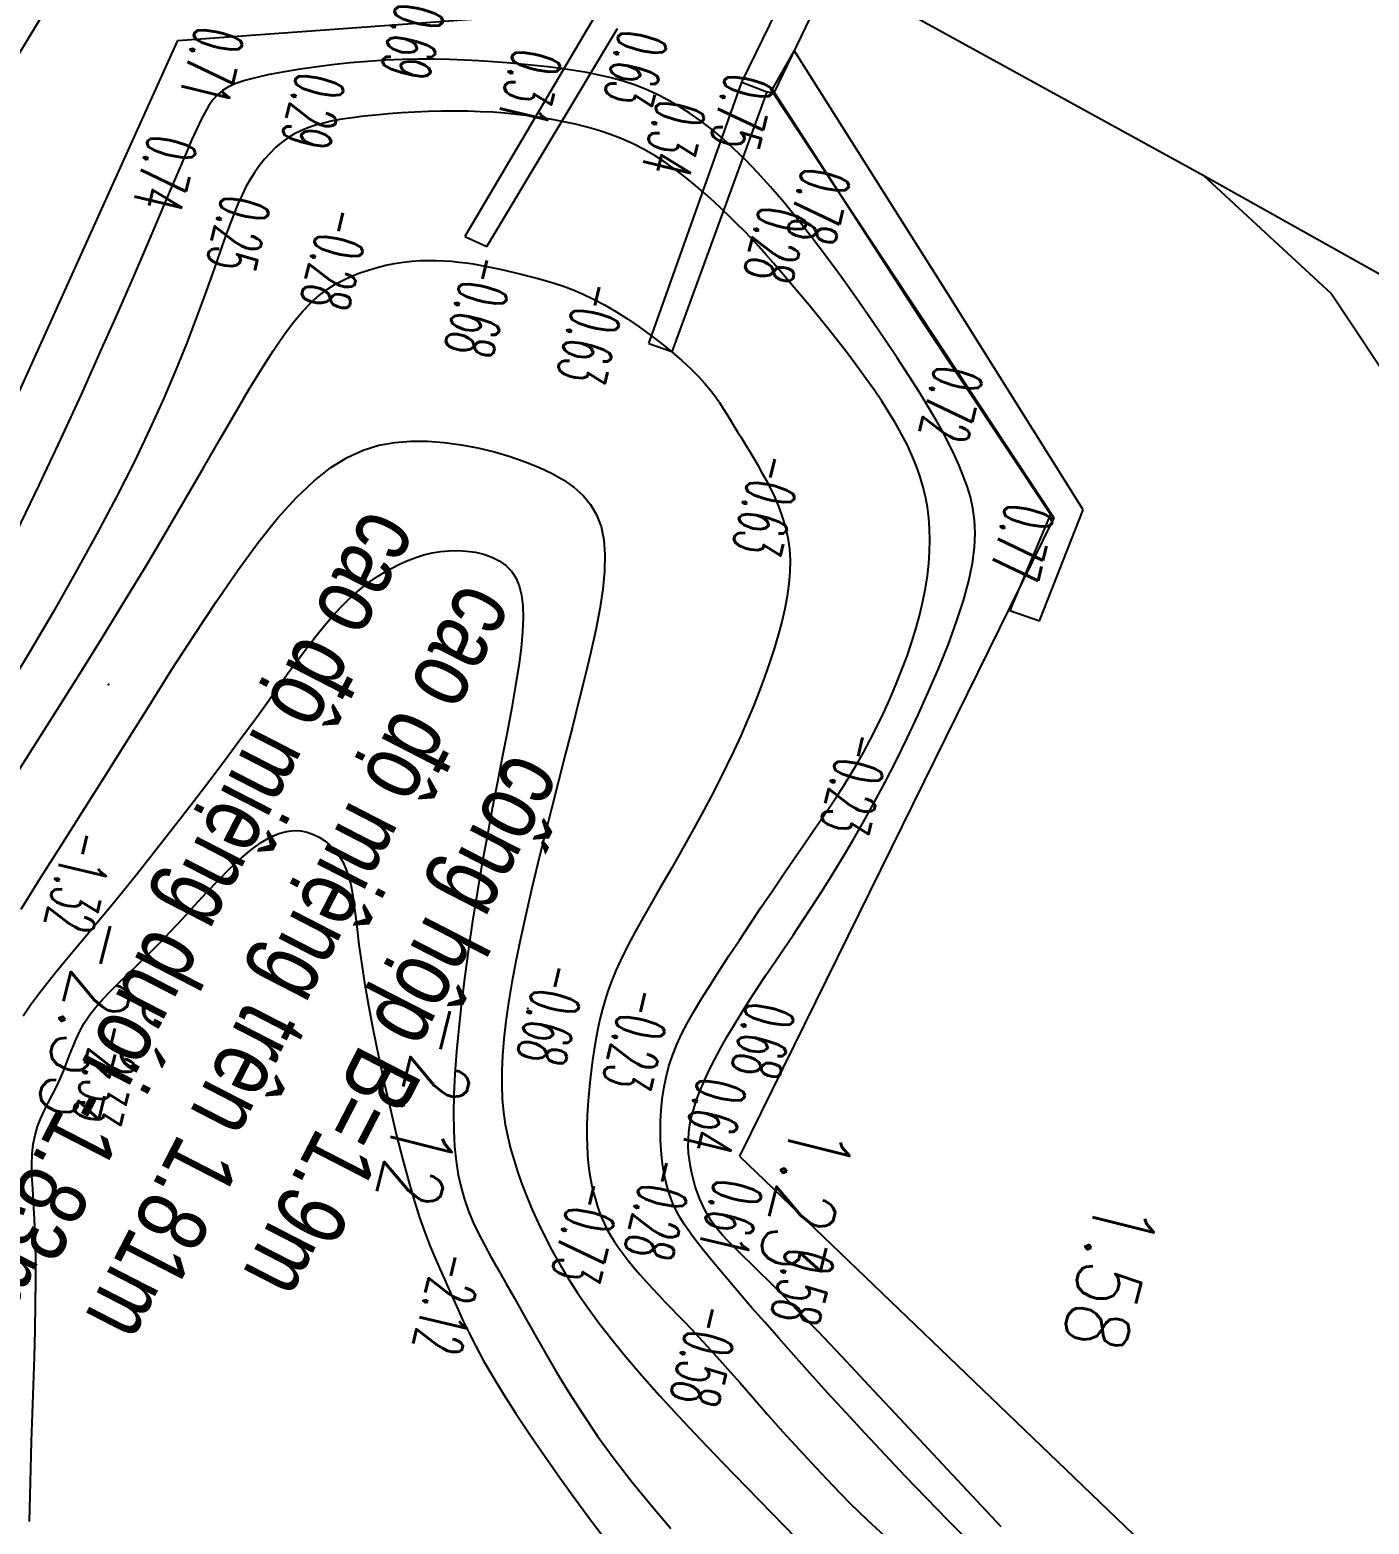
# Model space of a CAD drawing. Header units: metres. Extents: x 583412 to 583840, y 1186334 to 1187497.
# Drawn here: x 583674.26 to 583693.38, y 1186957.39 to 1186978.72 of the extents above; entities that cross this region are included whole.
import ezdxf
from ezdxf.enums import TextEntityAlignment as Align

# ---------------------------------------------------------------- set-up
doc = ezdxf.new("R2010")
doc.units = ezdxf.units.M
doc.header["$MEASUREMENT"] = 0
doc.linetypes.add('DASHED', pattern=[0.75, 0.5, -0.25])
for name, color, linetype in [('$For$Printing$', 7, 'Continuous'), ('1111DONG MUC', 2, 'Continuous'), ('C-ANNO-MATC', 7, 'DASHED'), ('CaoDoTN', 2, 'Continuous'), ('KS.cau cong', 6, 'Continuous'), ('KS.leduongdat', 36, 'Continuous'), ('KS.leduongnhua', 4, 'Continuous'), ('ks.text ks', 7, 'Continuous'), ('KS_muong ao', 4, 'TALUYPHAI-KHKS')]:
    doc.layers.add(name, color=color, linetype=linetype)
doc.styles.add('ChuSo', font='vnsimple.shx')
doc.styles.add('TENSONG', font='VAPTIMI.TTF')
doc.linetypes.add('TALUYPHAI-KHKS', pattern='A,5,[130,ltypeshp,S=5,R=0,X=0,Y=-5],10,[130,ltypeshp,S=5,R=0,X=0,Y=-5],10,[130,ltypeshp,S=10,R=0,X=0,Y=-10],5', length=30)

msp = doc.modelspace()

# ---------------------------------------------------------------- linework, layer by layer
at = {"layer": '$For$Printing$', "color": 252}
for p, q in [((583679.09, 1186978.269), (583678.835, 1186978.247)), ((583679.34, 1186978.286), (583679.09, 1186978.269)), ((583679.581, 1186978.297), (583679.34, 1186978.286)), ((583679.813, 1186978.301), (583679.581, 1186978.297)), ((583680.037, 1186978.301), (583679.813, 1186978.301)), ((583680.255, 1186978.296), (583680.037, 1186978.301)), ((583680.466, 1186978.287), (583680.255, 1186978.296)), ((583680.673, 1186978.276), (583680.466, 1186978.287)), ((583680.875, 1186978.262), (583680.673, 1186978.276)), ((583677.663, 1186978.075), (583677.483, 1186978.035)), ((583677.868, 1186978.115), (583677.663, 1186978.075)), ((583678.092, 1186978.152), (583677.868, 1186978.115)), ((583678.332, 1186978.188), (583678.092, 1186978.152)), ((583678.581, 1186978.219), (583678.332, 1186978.188)), ((583678.835, 1186978.247), (583678.581, 1186978.219)), ((583681.075, 1186978.246), (583680.875, 1186978.262)), ((583681.272, 1186978.23), (583681.075, 1186978.246)), ((583681.467, 1186978.212), (583681.272, 1186978.23)), ((583681.659, 1186978.191), (583681.467, 1186978.212)), ((583681.848, 1186978.168), (583681.659, 1186978.191)), ((583682.033, 1186978.141), (583681.848, 1186978.168)), ((583682.214, 1186978.11), (583682.033, 1186978.141)), ((583682.391, 1186978.074), (583682.214, 1186978.11)), ((583682.563, 1186978.033), (583682.391, 1186978.074)), ((583677.013, 1186977.851), (583676.94, 1186977.791)), ((583677.099, 1186977.904), (583677.013, 1186977.851)), ((583677.204, 1186977.951), (583677.099, 1186977.904)), ((583677.331, 1186977.994), (583677.204, 1186977.951)), ((583677.483, 1186978.035), (583677.331, 1186977.994)), ((583682.731, 1186977.986), (583682.563, 1186978.033)), ((583682.893, 1186977.932), (583682.731, 1186977.986)), ((583683.053, 1186977.87), (583682.893, 1186977.932)), ((583683.21, 1186977.8), (583683.053, 1186977.87)), ((583676.819, 1186977.64), (583676.764, 1186977.546)), ((583676.876, 1186977.721), (583676.819, 1186977.64)), ((583676.94, 1186977.791), (583676.876, 1186977.721)), ((583683.366, 1186977.722), (583683.21, 1186977.8)), ((583683.52, 1186977.633), (583683.366, 1186977.722)), ((583683.675, 1186977.535), (583683.52, 1186977.633)), ((583676.707, 1186977.437), (583676.645, 1186977.305)), ((583676.764, 1186977.546), (583676.707, 1186977.437)), ((583683.831, 1186977.426), (583683.675, 1186977.535)), ((583683.988, 1186977.305), (583683.831, 1186977.426)), ((583676.645, 1186977.305), (583676.573, 1186977.146)), ((583684.149, 1186977.171), (583683.988, 1186977.305)), ((583676.573, 1186977.146), (583676.489, 1186976.951)), ((583684.313, 1186977.023), (583684.149, 1186977.171)), ((583684.482, 1186976.86), (583684.313, 1186977.023)), ((583676.489, 1186976.951), (583676.388, 1186976.715)), ((583684.656, 1186976.679), (583684.482, 1186976.86)), ((583676.388, 1186976.715), (583676.267, 1186976.431)), ((583684.837, 1186976.479), (583684.656, 1186976.679)), ((583676.267, 1186976.431), (583676.123, 1186976.091)), ((583685.025, 1186976.26), (583684.837, 1186976.479)), ((583685.221, 1186976.019), (583685.025, 1186976.26)), ((583676.123, 1186976.091), (583675.952, 1186975.69)), ((583685.426, 1186975.757), (583685.221, 1186976.019)), ((583685.636, 1186975.477), (583685.426, 1186975.757)), ((583675.952, 1186975.69), (583675.751, 1186975.223)), ((583678.976, 1186975.249), (583679.098, 1186975.291)), ((583679.098, 1186975.291), (583679.222, 1186975.328)), ((583679.222, 1186975.328), (583679.346, 1186975.358)), ((583679.346, 1186975.358), (583679.47, 1186975.383)), ((583679.47, 1186975.383), (583679.593, 1186975.403)), ((583679.593, 1186975.403), (583679.714, 1186975.417)), ((583679.714, 1186975.417), (583679.833, 1186975.425)), ((583679.833, 1186975.425), (583679.949, 1186975.429)), ((583679.949, 1186975.429), (583680.062, 1186975.428)), ((583680.062, 1186975.428), (583680.173, 1186975.424)), ((583680.173, 1186975.424), (583680.281, 1186975.416)), ((583680.281, 1186975.416), (583680.387, 1186975.405)), ((583680.387, 1186975.405), (583680.49, 1186975.392)), ((583680.49, 1186975.392), (583680.591, 1186975.377)), ((583680.591, 1186975.377), (583680.689, 1186975.361)), ((583680.689, 1186975.361), (583680.785, 1186975.343)), ((583680.785, 1186975.343), (583680.881, 1186975.324)), ((583680.881, 1186975.324), (583680.977, 1186975.304)), ((583680.977, 1186975.304), (583681.075, 1186975.281)), ((583681.075, 1186975.281), (583681.175, 1186975.257)), ((583685.848, 1186975.187), (583685.636, 1186975.477)), ((583675.751, 1186975.223), (583675.522, 1186974.699)), ((583678.511, 1186975.018), (583678.624, 1186975.088)), ((583678.624, 1186975.088), (583678.738, 1186975.148)), ((583678.738, 1186975.148), (583678.855, 1186975.202)), ((583678.855, 1186975.202), (583678.976, 1186975.249)), ((583681.175, 1186975.257), (583681.279, 1186975.231)), ((583681.279, 1186975.231), (583681.388, 1186975.204)), ((583681.388, 1186975.204), (583681.502, 1186975.174)), ((583681.502, 1186975.174), (583681.622, 1186975.141)), ((583681.622, 1186975.141), (583681.748, 1186975.103)), ((583681.748, 1186975.103), (583681.879, 1186975.059)), ((583686.059, 1186974.892), (583685.848, 1186975.187)), ((583678.281, 1186974.829), (583678.397, 1186974.933)), ((583678.397, 1186974.933), (583678.511, 1186975.018)), ((583681.879, 1186975.059), (583682.017, 1186975.007)), ((583682.017, 1186975.007), (583682.161, 1186974.947)), ((583682.161, 1186974.947), (583682.311, 1186974.876)), ((583682.311, 1186974.876), (583682.467, 1186974.794)), ((583686.264, 1186974.598), (583686.059, 1186974.892)), ((583675.522, 1186974.699), (583675.269, 1186974.126)), ((583678.028, 1186974.548), (583678.158, 1186974.702)), ((583678.158, 1186974.702), (583678.281, 1186974.829)), ((583682.467, 1186974.794), (583682.629, 1186974.699)), ((583682.629, 1186974.699), (583682.795, 1186974.594)), ((583677.888, 1186974.362), (583678.028, 1186974.548)), ((583682.795, 1186974.594), (583682.961, 1186974.48)), ((583682.961, 1186974.48), (583683.124, 1186974.362)), ((583686.46, 1186974.311), (583686.264, 1186974.598)), ((583677.736, 1186974.139), (583677.888, 1186974.362)), ((583683.124, 1186974.362), (583683.282, 1186974.241)), ((583683.282, 1186974.241), (583683.432, 1186974.119)), ((583686.643, 1186974.037), (583686.46, 1186974.311)), ((583675.269, 1186974.126), (583674.994, 1186973.515)), ((583677.569, 1186973.877), (583677.736, 1186974.139)), ((583683.432, 1186974.119), (583683.571, 1186973.999)), ((583683.571, 1186973.999), (583683.695, 1186973.885)), ((583686.81, 1186973.782), (583686.643, 1186974.037)), ((583677.387, 1186973.577), (583677.569, 1186973.877)), ((583683.695, 1186973.885), (583683.802, 1186973.777)), ((583677.189, 1186973.24), (583677.387, 1186973.577)), ((583683.802, 1186973.777), (583683.895, 1186973.676)), ((583683.895, 1186973.676), (583683.975, 1186973.58)), ((583683.975, 1186973.58), (583684.044, 1186973.489)), ((583686.957, 1186973.55), (583686.81, 1186973.782)), ((583674.994, 1186973.515), (583674.701, 1186972.877)), ((583684.044, 1186973.489), (583684.106, 1186973.401)), ((583684.106, 1186973.401), (583684.161, 1186973.316)), ((583687.087, 1186973.339), (583686.957, 1186973.55)), ((583676.974, 1186972.87), (583677.189, 1186973.24)), ((583684.161, 1186973.316), (583684.213, 1186973.232)), ((583684.213, 1186973.232), (583684.263, 1186973.149)), ((583684.263, 1186973.149), (583684.315, 1186973.066)), ((583687.2, 1186973.147), (583687.087, 1186973.339)), ((583687.299, 1186972.97), (583687.2, 1186973.147)), ((583684.315, 1186973.066), (583684.367, 1186972.982)), ((583684.367, 1186972.982), (583684.42, 1186972.896)), ((583687.385, 1186972.806), (583687.299, 1186972.97)), ((583674.701, 1186972.877), (583674.392, 1186972.222)), ((583676.742, 1186972.468), (583676.974, 1186972.87)), ((583684.42, 1186972.896), (583684.475, 1186972.807)), ((583684.475, 1186972.807), (583684.531, 1186972.715)), ((583687.461, 1186972.65), (583687.385, 1186972.806)), ((583684.531, 1186972.715), (583684.589, 1186972.618)), ((583684.589, 1186972.618), (583684.649, 1186972.516)), ((583684.649, 1186972.516), (583684.71, 1186972.407)), ((583687.528, 1186972.5), (583687.461, 1186972.65)), ((583676.492, 1186972.036), (583676.742, 1186972.468)), ((583684.71, 1186972.407), (583684.773, 1186972.292)), ((583687.588, 1186972.353), (583687.528, 1186972.5)), ((583687.642, 1186972.205), (583687.588, 1186972.353)), ((583674.392, 1186972.222), (583674.071, 1186971.559)), ((583684.773, 1186972.292), (583684.835, 1186972.17)), ((583684.835, 1186972.17), (583684.896, 1186972.042)), ((583687.689, 1186972.053), (583687.642, 1186972.205)), ((583676.224, 1186971.578), (583676.492, 1186972.036)), ((583684.896, 1186972.042), (583684.953, 1186971.907)), ((583684.953, 1186971.907), (583685.005, 1186971.766)), ((583687.726, 1186971.893), (583687.689, 1186972.053)), ((583687.75, 1186971.722), (583687.726, 1186971.893)), ((583685.005, 1186971.766), (583685.049, 1186971.62)), ((583687.759, 1186971.536), (583687.75, 1186971.722)), ((583675.936, 1186971.094), (583676.224, 1186971.578)), ((583685.049, 1186971.62), (583685.083, 1186971.468)), ((583685.083, 1186971.468), (583685.106, 1186971.311)), ((583687.75, 1186971.332), (583687.759, 1186971.536)), ((583679.888, 1186971.225), (583680.005, 1186971.253)), ((583680.005, 1186971.253), (583680.125, 1186971.273)), ((583680.125, 1186971.273), (583680.248, 1186971.284)), ((583680.248, 1186971.284), (583680.373, 1186971.287)), ((583680.373, 1186971.287), (583680.499, 1186971.28)), ((583680.499, 1186971.28), (583680.624, 1186971.262)), ((583680.624, 1186971.262), (583680.744, 1186971.233)), ((583680.744, 1186971.233), (583680.858, 1186971.193)), ((583685.106, 1186971.311), (583685.116, 1186971.149)), ((583687.72, 1186971.105), (583687.75, 1186971.332)), ((583675.63, 1186970.588), (583675.936, 1186971.094)), ((583679.334, 1186970.982), (583679.441, 1186971.042)), ((583679.441, 1186971.042), (583679.55, 1186971.097)), ((583679.55, 1186971.097), (583679.66, 1186971.146)), ((583679.66, 1186971.146), (583679.773, 1186971.189)), ((583679.773, 1186971.189), (583679.888, 1186971.225)), ((583680.858, 1186971.193), (583680.963, 1186971.139)), ((583680.963, 1186971.139), (583681.057, 1186971.073)), ((583681.057, 1186971.073), (583681.137, 1186970.992)), ((583685.116, 1186971.149), (583685.114, 1186970.982)), ((583687.668, 1186970.854), (583687.72, 1186971.105)), ((583679.018, 1186970.765), (583679.123, 1186970.845)), ((583679.123, 1186970.845), (583679.228, 1186970.916)), ((583679.228, 1186970.916), (583679.334, 1186970.982)), ((583681.137, 1186970.992), (583681.201, 1186970.896)), ((583681.201, 1186970.896), (583681.249, 1186970.783)), ((583685.1, 1186970.81), (583685.076, 1186970.634)), ((583685.114, 1186970.982), (583685.1, 1186970.81)), ((583687.591, 1186970.575), (583687.668, 1186970.854)), ((583675.309, 1186970.066), (583675.63, 1186970.588)), ((583678.805, 1186970.58), (583678.912, 1186970.678)), ((583678.912, 1186970.678), (583679.018, 1186970.765)), ((583681.249, 1186970.783), (583681.283, 1186970.651)), ((583681.283, 1186970.651), (583681.302, 1186970.499)), ((583685.076, 1186970.634), (583685.042, 1186970.453)), ((583678.584, 1186970.352), (583678.696, 1186970.472)), ((583678.696, 1186970.472), (583678.805, 1186970.58)), ((583681.302, 1186970.499), (583681.306, 1186970.324)), ((583685.042, 1186970.453), (583684.999, 1186970.267)), ((583687.492, 1186970.272), (583687.591, 1186970.575)), ((583678.349, 1186970.071), (583678.469, 1186970.219)), ((583678.469, 1186970.219), (583678.584, 1186970.352)), ((583681.306, 1186970.324), (583681.298, 1186970.124)), ((583684.999, 1186970.267), (583684.948, 1186970.077)), ((583687.375, 1186969.952), (583687.492, 1186970.272)), ((583674.98, 1186969.538), (583675.309, 1186970.066)), ((583678.225, 1186969.909), (583678.349, 1186970.071)), ((583681.298, 1186970.124), (583681.276, 1186969.898)), ((583684.948, 1186970.077), (583684.889, 1186969.883)), ((583687.242, 1186969.62), (583687.375, 1186969.952)), ((583678.093, 1186969.732), (583678.225, 1186969.909)), ((583681.276, 1186969.898), (583681.243, 1186969.643)), ((583684.889, 1186969.883), (583684.824, 1186969.684)), ((583674.649, 1186969.01), (583674.98, 1186969.538)), ((583677.804, 1186969.333), (583677.953, 1186969.54)), ((583677.953, 1186969.54), (583678.093, 1186969.732)), ((583681.243, 1186969.643), (583681.197, 1186969.358)), ((583684.824, 1186969.684), (583684.752, 1186969.481)), ((583687.098, 1186969.282), (583687.242, 1186969.62)), ((583677.645, 1186969.11), (583677.804, 1186969.333)), ((583681.197, 1186969.358), (583681.142, 1186969.046)), ((583684.752, 1186969.481), (583684.675, 1186969.276)), ((583677.473, 1186968.872), (583677.645, 1186969.11)), ((583684.675, 1186969.276), (583684.592, 1186969.067)), ((583686.945, 1186968.943), (583687.098, 1186969.282)), ((583674.321, 1186968.491), (583674.649, 1186969.01)), ((583681.142, 1186969.046), (583681.08, 1186968.711)), ((583684.592, 1186969.067), (583684.504, 1186968.856)), ((583686.787, 1186968.609), (583686.945, 1186968.943)), ((583677.287, 1186968.618), (583677.473, 1186968.872)), ((583681.08, 1186968.711), (583681.011, 1186968.355)), ((583684.504, 1186968.856), (583684.411, 1186968.644)), ((583674.003, 1186967.987), (583674.321, 1186968.491)), ((583677.088, 1186968.35), (583677.287, 1186968.618)), ((583684.411, 1186968.644), (583684.312, 1186968.43)), ((583686.628, 1186968.287), (583686.787, 1186968.609)), ((583676.878, 1186968.07), (583677.088, 1186968.35)), ((583681.011, 1186968.355), (583680.939, 1186967.983)), ((583684.312, 1186968.43), (583684.21, 1186968.215)), ((583686.471, 1186967.98), (583686.628, 1186968.287)), ((583676.66, 1186967.783), (583676.878, 1186968.07)), ((583684.21, 1186968.215), (583684.103, 1186968)), ((583680.939, 1186967.983), (583680.864, 1186967.598)), ((583684.103, 1186968), (583683.992, 1186967.785)), ((583686.315, 1186967.689), (583686.471, 1186967.98)), ((583676.438, 1186967.494), (583676.66, 1186967.783)), ((583683.992, 1186967.785), (583683.88, 1186967.572)), ((583686.162, 1186967.412), (583686.315, 1186967.689)), ((583676.216, 1186967.208), (583676.438, 1186967.494)), ((583680.864, 1186967.598), (583680.79, 1186967.204)), ((583683.88, 1186967.572), (583683.766, 1186967.363)), ((583686.011, 1186967.149), (583686.162, 1186967.412)), ((583675.997, 1186966.93), (583676.216, 1186967.208)), ((583680.79, 1186967.204), (583680.717, 1186966.803)), ((583683.766, 1186967.363), (583683.652, 1186967.156)), ((583683.652, 1186967.156), (583683.539, 1186966.955)), ((583685.863, 1186966.898), (583686.011, 1186967.149)), ((583675.785, 1186966.663), (583675.997, 1186966.93)), ((583680.717, 1186966.803), (583680.648, 1186966.4)), ((583683.427, 1186966.759), (583683.319, 1186966.57)), ((583683.539, 1186966.955), (583683.427, 1186966.759)), ((583685.716, 1186966.659), (583685.863, 1186966.898)), ((583675.584, 1186966.413), (583675.785, 1186966.663)), ((583683.319, 1186966.57), (583683.214, 1186966.389)), ((583685.573, 1186966.43), (583685.716, 1186966.659)), ((583675.396, 1186966.183), (583675.584, 1186966.413)), ((583680.648, 1186966.4), (583680.584, 1186965.998)), ((583683.214, 1186966.389), (583683.114, 1186966.215)), ((583685.432, 1186966.211), (583685.573, 1186966.43)), ((583675.221, 1186965.972), (583675.396, 1186966.183)), ((583683.114, 1186966.215), (583683.019, 1186966.048)), ((583685.293, 1186966), (583685.432, 1186966.211)), ((583675.058, 1186965.777), (583675.221, 1186965.972)), ((583680.584, 1186965.998), (583680.525, 1186965.602)), ((583683.019, 1186966.048), (583682.929, 1186965.887)), ((583685.158, 1186965.797), (583685.293, 1186966)), ((583674.906, 1186965.596), (583675.058, 1186965.777)), ((583682.844, 1186965.731), (583682.766, 1186965.58)), ((583682.929, 1186965.887), (583682.844, 1186965.731)), ((583685.025, 1186965.601), (583685.158, 1186965.797)), ((583674.764, 1186965.425), (583674.906, 1186965.596)), ((583680.525, 1186965.602), (583680.471, 1186965.213)), ((583682.766, 1186965.58), (583682.694, 1186965.433)), ((583684.897, 1186965.41), (583685.025, 1186965.601)), ((583674.506, 1186965.106), (583674.631, 1186965.263)), ((583674.631, 1186965.263), (583674.764, 1186965.425)), ((583682.629, 1186965.29), (583682.572, 1186965.15)), ((583682.694, 1186965.433), (583682.629, 1186965.29)), ((583684.772, 1186965.225), (583684.897, 1186965.41)), ((583674.387, 1186964.953), (583674.506, 1186965.106)), ((583680.471, 1186965.213), (583680.425, 1186964.837)), ((583682.572, 1186965.15), (583682.521, 1186965.012)), ((583684.536, 1186964.868), (583684.652, 1186965.045)), ((583684.652, 1186965.045), (583684.772, 1186965.225)), ((583674.275, 1186964.8), (583674.387, 1186964.953)), ((583680.425, 1186964.837), (583680.385, 1186964.476)), ((583682.476, 1186964.875), (583682.436, 1186964.738)), ((583682.521, 1186965.012), (583682.476, 1186964.875)), ((583684.425, 1186964.693), (583684.536, 1186964.868)), ((583674.17, 1186964.645), (583674.275, 1186964.8)), ((583682.436, 1186964.738), (583682.402, 1186964.599)), ((583684.32, 1186964.521), (583684.425, 1186964.693)), ((583680.385, 1186964.476), (583680.353, 1186964.135)), ((583682.371, 1186964.458), (583682.343, 1186964.314)), ((583682.402, 1186964.599), (583682.371, 1186964.458)), ((583684.22, 1186964.352), (583684.32, 1186964.521)), ((583682.343, 1186964.314), (583682.318, 1186964.165)), ((583684.127, 1186964.187), (583684.22, 1186964.352)), ((583680.353, 1186964.135), (583680.33, 1186963.816)), ((583682.295, 1186964.012), (583682.274, 1186963.854)), ((583682.318, 1186964.165), (583682.295, 1186964.012)), ((583683.963, 1186963.87), (583684.041, 1186964.026)), ((583684.041, 1186964.026), (583684.127, 1186964.187)), ((583680.33, 1186963.816), (583680.316, 1186963.523)), ((583682.274, 1186963.854), (583682.256, 1186963.694)), ((583683.893, 1186963.721), (583683.963, 1186963.87)), ((583682.256, 1186963.694), (583682.241, 1186963.535)), ((583683.781, 1186963.445), (583683.832, 1186963.579)), ((583683.832, 1186963.579), (583683.893, 1186963.721)), ((583680.316, 1186963.523), (583680.311, 1186963.255)), ((583682.228, 1186963.376), (583682.219, 1186963.221)), ((583682.241, 1186963.535), (583682.228, 1186963.376)), ((583683.74, 1186963.319), (583683.781, 1186963.445)), ((583680.311, 1186963.255), (583680.314, 1186963.008)), ((583682.219, 1186963.221), (583682.214, 1186963.07)), ((583683.685, 1186963.09), (583683.708, 1186963.202)), ((583683.708, 1186963.202), (583683.74, 1186963.319)), ((583680.314, 1186963.008), (583680.327, 1186962.781)), ((583682.214, 1186963.07), (583682.213, 1186962.927)), ((583682.213, 1186962.927), (583682.217, 1186962.791)), ((583683.664, 1186962.882), (583683.671, 1186962.984)), ((583683.671, 1186962.984), (583683.685, 1186963.09)), ((583680.327, 1186962.781), (583680.349, 1186962.571)), ((583682.217, 1186962.791), (583682.224, 1186962.663)), ((583683.663, 1186962.783), (583683.664, 1186962.882)), ((583683.668, 1186962.686), (583683.663, 1186962.783)), ((583680.349, 1186962.571), (583680.38, 1186962.376)), ((583682.224, 1186962.663), (583682.235, 1186962.542)), ((583682.235, 1186962.542), (583682.25, 1186962.428)), ((583683.679, 1186962.59), (583683.668, 1186962.686)), ((583683.694, 1186962.494), (583683.679, 1186962.59)), ((583683.713, 1186962.398), (583683.694, 1186962.494)), ((583680.38, 1186962.376), (583680.42, 1186962.194)), ((583682.25, 1186962.428), (583682.268, 1186962.32)), ((583682.268, 1186962.32), (583682.288, 1186962.218)), ((583683.736, 1186962.302), (583683.713, 1186962.398)), ((583683.763, 1186962.209), (583683.736, 1186962.302)), ((583680.42, 1186962.194), (583680.468, 1186962.022)), ((583682.288, 1186962.218), (583682.311, 1186962.12)), ((583682.311, 1186962.12), (583682.336, 1186962.028)), ((583683.793, 1186962.117), (583683.763, 1186962.209)), ((583683.827, 1186962.029), (583683.793, 1186962.117)), ((583680.468, 1186962.022), (583680.526, 1186961.857)), ((583680.526, 1186961.857), (583680.592, 1186961.697)), ((583682.336, 1186962.028), (583682.362, 1186961.938)), ((583682.362, 1186961.938), (583682.392, 1186961.852)), ((583682.392, 1186961.852), (583682.424, 1186961.768)), ((583683.864, 1186961.945), (583683.827, 1186962.029)), ((583683.903, 1186961.865), (583683.864, 1186961.945)), ((583683.945, 1186961.79), (583683.903, 1186961.865)), ((583680.592, 1186961.697), (583680.668, 1186961.537)), ((583682.424, 1186961.768), (583682.461, 1186961.684)), ((583682.461, 1186961.684), (583682.502, 1186961.601)), ((583683.99, 1186961.718), (583683.945, 1186961.79)), ((583684.04, 1186961.649), (583683.99, 1186961.718)), ((583684.093, 1186961.581), (583684.04, 1186961.649)), ((583680.668, 1186961.537), (583680.752, 1186961.374)), ((583682.502, 1186961.601), (583682.549, 1186961.517)), ((583682.549, 1186961.517), (583682.603, 1186961.43)), ((583682.603, 1186961.43), (583682.663, 1186961.341)), ((583684.152, 1186961.513), (583684.093, 1186961.581)), ((583684.216, 1186961.443), (583684.152, 1186961.513)), ((583684.287, 1186961.371), (583684.216, 1186961.443)), ((583680.752, 1186961.374), (583680.845, 1186961.204)), ((583680.845, 1186961.204), (583680.948, 1186961.024)), ((583682.663, 1186961.341), (583682.731, 1186961.248)), ((583682.731, 1186961.248), (583682.806, 1186961.152)), ((583684.365, 1186961.294), (583684.287, 1186961.371)), ((583684.452, 1186961.21), (583684.365, 1186961.294)), ((583684.553, 1186961.113), (583684.452, 1186961.21)), ((583680.948, 1186961.024), (583681.059, 1186960.829)), ((583682.806, 1186961.152), (583682.887, 1186961.054)), ((583682.887, 1186961.054), (583682.972, 1186960.954)), ((583684.676, 1186960.993), (583684.553, 1186961.113)), ((583684.827, 1186960.844), (583684.676, 1186960.993)), ((583681.059, 1186960.829), (583681.18, 1186960.617)), ((583682.972, 1186960.954), (583683.06, 1186960.855)), ((583683.06, 1186960.855), (583683.149, 1186960.756)), ((583685.014, 1186960.656), (583684.827, 1186960.844)), ((583681.18, 1186960.617), (583681.31, 1186960.384)), ((583683.149, 1186960.756), (583683.24, 1186960.658)), ((583683.24, 1186960.658), (583683.33, 1186960.563)), ((583683.33, 1186960.563), (583683.419, 1186960.47)), ((583685.242, 1186960.422), (583685.014, 1186960.656)), ((583681.31, 1186960.384), (583681.451, 1186960.131)), ((583683.419, 1186960.47), (583683.509, 1186960.377)), ((583683.509, 1186960.377), (583683.603, 1186960.28)), ((583685.52, 1186960.133), (583685.242, 1186960.422)), ((583683.603, 1186960.28), (583683.703, 1186960.175)), ((583683.703, 1186960.175), (583683.812, 1186960.059)), ((583681.451, 1186960.131), (583681.604, 1186959.861)), ((583683.812, 1186960.059), (583683.934, 1186959.928)), ((583683.934, 1186959.928), (583684.07, 1186959.778)), ((583685.854, 1186959.782), (583685.52, 1186960.133)), ((583681.604, 1186959.861), (583681.771, 1186959.575)), ((583684.07, 1186959.778), (583684.224, 1186959.606)), ((583686.247, 1186959.364), (583685.854, 1186959.782)), ((583681.771, 1186959.575), (583681.952, 1186959.277)), ((583684.224, 1186959.606), (583684.398, 1186959.409)), ((583684.398, 1186959.409), (583684.589, 1186959.191)), ((583686.687, 1186958.894), (583686.247, 1186959.364)), ((583681.952, 1186959.277), (583682.151, 1186958.967)), ((583684.589, 1186959.191), (583684.795, 1186958.956)), ((583682.151, 1186958.967), (583682.368, 1186958.647)), ((583684.795, 1186958.956), (583685.014, 1186958.709)), ((583687.158, 1186958.389), (583686.687, 1186958.894)), ((583682.368, 1186958.647), (583682.604, 1186958.321)), ((583685.014, 1186958.709), (583685.244, 1186958.454)), ((583685.244, 1186958.454), (583685.482, 1186958.196)), ((583682.604, 1186958.321), (583682.86, 1186957.99)), ((583687.644, 1186957.869), (583687.158, 1186958.389)), ((583685.482, 1186958.196), (583685.725, 1186957.94)), ((583682.86, 1186957.99), (583683.132, 1186957.658)), ((583685.725, 1186957.94), (583685.97, 1186957.691)), ((583688.128, 1186957.35), (583687.644, 1186957.869)), ((583683.132, 1186957.658), (583683.412, 1186957.328)), ((583685.97, 1186957.691), (583686.217, 1186957.451)), ((583686.217, 1186957.451), (583686.462, 1186957.222))]:
    msp.add_line(p, q, dxfattribs=at)
at = {"layer": '$For$Printing$', "color": 40}
for p, q in [((583678.582, 1186977.418), (583678.456, 1186977.389)), ((583678.719, 1186977.442), (583678.582, 1186977.418)), ((583678.867, 1186977.465), (583678.719, 1186977.442)), ((583679.029, 1186977.485), (583678.867, 1186977.465)), ((583679.201, 1186977.503), (583679.029, 1186977.485)), ((583679.382, 1186977.519), (583679.201, 1186977.503)), ((583679.569, 1186977.533), (583679.382, 1186977.519)), ((583679.76, 1186977.544), (583679.569, 1186977.533)), ((583679.952, 1186977.552), (583679.76, 1186977.544)), ((583680.144, 1186977.557), (583679.952, 1186977.552)), ((583680.333, 1186977.559), (583680.144, 1186977.557)), ((583680.518, 1186977.557), (583680.333, 1186977.559)), ((583680.697, 1186977.551), (583680.518, 1186977.557)), ((583680.873, 1186977.542), (583680.697, 1186977.551)), ((583681.046, 1186977.529), (583680.873, 1186977.542)), ((583681.216, 1186977.513), (583681.046, 1186977.529)), ((583681.385, 1186977.493), (583681.216, 1186977.513)), ((583681.552, 1186977.468), (583681.385, 1186977.493)), ((583681.719, 1186977.44), (583681.552, 1186977.468)), ((583681.886, 1186977.408), (583681.719, 1186977.44)), ((583678.034, 1186977.229), (583677.943, 1186977.173)), ((583678.13, 1186977.278), (583678.034, 1186977.229)), ((583678.231, 1186977.32), (583678.13, 1186977.278)), ((583678.339, 1186977.357), (583678.231, 1186977.32)), ((583678.456, 1186977.389), (583678.339, 1186977.357)), ((583682.054, 1186977.372), (583681.886, 1186977.408)), ((583682.22, 1186977.329), (583682.054, 1186977.372)), ((583682.386, 1186977.281), (583682.22, 1186977.329)), ((583682.551, 1186977.226), (583682.386, 1186977.281)), ((583682.714, 1186977.163), (583682.551, 1186977.226)), ((583677.772, 1186977.038), (583677.692, 1186976.96)), ((583677.856, 1186977.109), (583677.772, 1186977.038)), ((583677.943, 1186977.173), (583677.856, 1186977.109)), ((583682.875, 1186977.091), (583682.714, 1186977.163)), ((583683.033, 1186977.01), (583682.875, 1186977.091)), ((583683.189, 1186976.919), (583683.033, 1186977.01)), ((583677.543, 1186976.784), (583677.474, 1186976.687)), ((583677.615, 1186976.875), (583677.543, 1186976.784)), ((583677.692, 1186976.96), (583677.615, 1186976.875)), ((583683.341, 1186976.821), (583683.189, 1186976.919)), ((583683.489, 1186976.715), (583683.341, 1186976.821)), ((583677.409, 1186976.585), (583677.349, 1186976.478)), ((583677.474, 1186976.687), (583677.409, 1186976.585)), ((583683.632, 1186976.605), (583683.489, 1186976.715)), ((583683.77, 1186976.493), (583683.632, 1186976.605)), ((583677.292, 1186976.365), (583677.238, 1186976.245)), ((583677.349, 1186976.478), (583677.292, 1186976.365)), ((583683.902, 1186976.379), (583683.77, 1186976.493)), ((583684.028, 1186976.267), (583683.902, 1186976.379)), ((583677.238, 1186976.245), (583677.184, 1186976.113)), ((583684.146, 1186976.157), (583684.028, 1186976.267)), ((583684.257, 1186976.051), (583684.146, 1186976.157)), ((583677.128, 1186975.966), (583677.067, 1186975.801)), ((583677.184, 1186976.113), (583677.128, 1186975.966)), ((583684.362, 1186975.947), (583684.257, 1186976.051)), ((583684.464, 1186975.844), (583684.362, 1186975.947)), ((583677.067, 1186975.801), (583677.001, 1186975.614)), ((583684.564, 1186975.739), (583684.464, 1186975.844)), ((583684.665, 1186975.629), (583684.564, 1186975.739)), ((583677.001, 1186975.614), (583676.926, 1186975.401)), ((583684.769, 1186975.514), (583684.665, 1186975.629)), ((583684.877, 1186975.39), (583684.769, 1186975.514)), ((583676.926, 1186975.401), (583676.84, 1186975.158)), ((583684.993, 1186975.256), (583684.877, 1186975.39)), ((583676.84, 1186975.158), (583676.742, 1186974.884)), ((583685.118, 1186975.11), (583684.993, 1186975.256)), ((583685.249, 1186974.953), (583685.118, 1186975.11)), ((583676.742, 1186974.884), (583676.628, 1186974.578)), ((583685.386, 1186974.788), (583685.249, 1186974.953)), ((583685.526, 1186974.617), (583685.386, 1186974.788)), ((583676.628, 1186974.578), (583676.498, 1186974.238)), ((583685.667, 1186974.442), (583685.526, 1186974.617)), ((583685.807, 1186974.265), (583685.667, 1186974.442)), ((583676.498, 1186974.238), (583676.347, 1186973.866)), ((583685.943, 1186974.088), (583685.807, 1186974.265)), ((583686.075, 1186973.914), (583685.943, 1186974.088)), ((583676.347, 1186973.866), (583676.175, 1186973.462)), ((583686.199, 1186973.744), (583686.075, 1186973.914)), ((583686.316, 1186973.579), (583686.199, 1186973.744)), ((583686.426, 1186973.417), (583686.316, 1186973.579)), ((583676.175, 1186973.462), (583675.978, 1186973.025)), ((583686.527, 1186973.258), (583686.426, 1186973.417)), ((583686.621, 1186973.103), (583686.527, 1186973.258)), ((583675.978, 1186973.025), (583675.755, 1186972.556)), ((583686.707, 1186972.949), (583686.621, 1186973.103)), ((583686.785, 1186972.798), (583686.707, 1186972.949)), ((583679.022, 1186972.719), (583679.247, 1186972.789)), ((583679.247, 1186972.789), (583679.473, 1186972.83)), ((583679.473, 1186972.83), (583679.703, 1186972.848)), ((583679.703, 1186972.848), (583679.94, 1186972.847)), ((583679.94, 1186972.847), (583680.18, 1186972.83)), ((583680.18, 1186972.83), (583680.421, 1186972.797)), ((583680.421, 1186972.797), (583680.66, 1186972.751)), ((583680.66, 1186972.751), (583680.895, 1186972.694)), ((583686.854, 1186972.649), (583686.785, 1186972.798)), ((583675.755, 1186972.556), (583675.502, 1186972.055)), ((583678.562, 1186972.472), (583678.794, 1186972.615)), ((583678.794, 1186972.615), (583679.022, 1186972.719)), ((583680.895, 1186972.694), (583681.121, 1186972.628)), ((583681.121, 1186972.628), (583681.336, 1186972.553)), ((583681.336, 1186972.553), (583681.537, 1186972.471)), ((583686.915, 1186972.501), (583686.854, 1186972.649)), ((583678.322, 1186972.283), (583678.562, 1186972.472)), ((583681.537, 1186972.471), (583681.721, 1186972.385)), ((583681.721, 1186972.385), (583681.887, 1186972.291)), ((583686.968, 1186972.353), (583686.915, 1186972.501)), ((583687.012, 1186972.206), (583686.968, 1186972.353)), ((583678.07, 1186972.045), (583678.322, 1186972.283)), ((583681.887, 1186972.291), (583682.034, 1186972.188)), ((583682.034, 1186972.188), (583682.162, 1186972.072)), ((583687.048, 1186972.057), (583687.012, 1186972.206)), ((583675.502, 1186972.055), (583675.22, 1186971.523)), ((583677.805, 1186971.752), (583678.07, 1186972.045)), ((583682.162, 1186972.072), (583682.268, 1186971.942)), ((583682.268, 1186971.942), (583682.354, 1186971.796)), ((583687.076, 1186971.906), (583687.048, 1186972.057)), ((583687.096, 1186971.753), (583687.076, 1186971.906)), ((583677.524, 1186971.401), (583677.805, 1186971.752)), ((583682.354, 1186971.796), (583682.417, 1186971.629)), ((583687.108, 1186971.597), (583687.096, 1186971.753)), ((583675.22, 1186971.523), (583674.915, 1186970.971)), ((583682.417, 1186971.629), (583682.456, 1186971.441)), ((583682.456, 1186971.441), (583682.472, 1186971.229)), ((583687.112, 1186971.436), (583687.108, 1186971.597)), ((583677.228, 1186970.999), (583677.524, 1186971.401)), ((583682.472, 1186971.229), (583682.466, 1186970.994)), ((583687.096, 1186971.101), (583687.108, 1186971.271)), ((583687.108, 1186971.271), (583687.112, 1186971.436)), ((583687.076, 1186970.927), (583687.096, 1186971.101)), ((583674.915, 1186970.971), (583674.594, 1186970.409)), ((583676.922, 1186970.556), (583677.228, 1186970.999)), ((583682.466, 1186970.994), (583682.441, 1186970.736)), ((583687.048, 1186970.748), (583687.076, 1186970.927)), ((583682.441, 1186970.736), (583682.398, 1186970.456)), ((583687.012, 1186970.564), (583687.048, 1186970.748)), ((583674.594, 1186970.409), (583674.266, 1186969.848)), ((583676.607, 1186970.081), (583676.922, 1186970.556)), ((583682.398, 1186970.456), (583682.341, 1186970.156)), ((583686.915, 1186970.182), (583686.968, 1186970.375)), ((583686.968, 1186970.375), (583687.012, 1186970.564)), ((583686.854, 1186969.984), (583686.915, 1186970.182)), ((583676.287, 1186969.583), (583676.607, 1186970.081)), ((583682.341, 1186970.156), (583682.271, 1186969.837)), ((583686.785, 1186969.781), (583686.854, 1186969.984)), ((583674.266, 1186969.848), (583673.938, 1186969.302)), ((583682.271, 1186969.837), (583682.19, 1186969.499)), ((583686.708, 1186969.576), (583686.785, 1186969.781)), ((583675.965, 1186969.072), (583676.287, 1186969.583)), ((583686.626, 1186969.371), (583686.708, 1186969.576)), ((583682.19, 1186969.499), (583682.102, 1186969.143)), ((583686.538, 1186969.167), (583686.626, 1186969.371)), ((583682.102, 1186969.143), (583682.008, 1186968.772)), ((583686.447, 1186968.966), (583686.538, 1186969.167)), ((583675.643, 1186968.557), (583675.965, 1186969.072)), ((583686.354, 1186968.771), (583686.447, 1186968.966)), ((583682.008, 1186968.772), (583681.91, 1186968.388)), ((583686.259, 1186968.584), (583686.354, 1186968.771)), ((583675.324, 1186968.049), (583675.643, 1186968.557)), ((583686.164, 1186968.406), (583686.259, 1186968.584)), ((583681.91, 1186968.388), (583681.81, 1186967.997)), ((583686.07, 1186968.239), (583686.164, 1186968.406)), ((583675.012, 1186967.554), (583675.324, 1186968.049)), ((583685.879, 1186967.925), (583685.975, 1186968.08)), ((583685.975, 1186968.08), (583686.07, 1186968.239)), ((583681.81, 1186967.997), (583681.71, 1186967.602)), ((583685.779, 1186967.771), (583685.879, 1186967.925)), ((583681.71, 1186967.602), (583681.611, 1186967.21)), ((583685.561, 1186967.449), (583685.673, 1186967.613)), ((583685.673, 1186967.613), (583685.779, 1186967.771)), ((583674.709, 1186967.075), (583675.012, 1186967.554)), ((583685.441, 1186967.274), (583685.561, 1186967.449)), ((583677.567, 1186967.12), (583677.696, 1186967.195)), ((583677.696, 1186967.195), (583677.816, 1186967.246)), ((583677.816, 1186967.246), (583677.929, 1186967.277)), ((583677.929, 1186967.277), (583678.033, 1186967.289)), ((583678.033, 1186967.289), (583678.131, 1186967.285)), ((583678.131, 1186967.285), (583678.224, 1186967.266)), ((583678.224, 1186967.266), (583678.311, 1186967.235)), ((583678.311, 1186967.235), (583678.394, 1186967.194)), ((583678.394, 1186967.194), (583678.473, 1186967.144)), ((583681.611, 1186967.21), (583681.516, 1186966.823)), ((583685.31, 1186967.085), (583685.441, 1186967.274)), ((583674.417, 1186966.613), (583674.709, 1186967.075)), ((583677.278, 1186966.895), (583677.427, 1186967.021)), ((583677.427, 1186967.021), (583677.567, 1186967.12)), ((583678.473, 1186967.144), (583678.546, 1186967.083)), ((583678.546, 1186967.083), (583678.613, 1186967.013)), ((583678.613, 1186967.013), (583678.674, 1186966.933)), ((583685.169, 1186966.879), (583685.31, 1186967.085)), ((583677.12, 1186966.746), (583677.278, 1186966.895)), ((583678.674, 1186966.933), (583678.729, 1186966.844)), ((583678.729, 1186966.844), (583678.775, 1186966.745)), ((583681.516, 1186966.823), (583681.426, 1186966.448)), ((583685.019, 1186966.66), (583685.169, 1186966.879)), ((583674.138, 1186966.168), (583674.417, 1186966.613)), ((583676.786, 1186966.404), (583676.955, 1186966.581)), ((583676.955, 1186966.581), (583677.12, 1186966.746)), ((583678.775, 1186966.745), (583678.814, 1186966.637)), ((583678.814, 1186966.637), (583678.844, 1186966.519)), ((583684.864, 1186966.431), (583685.019, 1186966.66)), ((583676.616, 1186966.22), (583676.786, 1186966.404)), ((583678.844, 1186966.519), (583678.869, 1186966.387)), ((583678.869, 1186966.387), (583678.89, 1186966.239)), ((583681.426, 1186966.448), (583681.343, 1186966.087)), ((583684.705, 1186966.196), (583684.864, 1186966.431)), ((583676.445, 1186966.035), (583676.616, 1186966.22)), ((583678.89, 1186966.239), (583678.911, 1186966.071)), ((583684.547, 1186965.96), (583684.705, 1186966.196)), ((583676.277, 1186965.854), (583676.445, 1186966.035)), ((583678.911, 1186966.071), (583678.934, 1186965.878)), ((583681.343, 1186966.087), (583681.268, 1186965.746)), ((583684.392, 1186965.727), (583684.547, 1186965.96)), ((583675.957, 1186965.524), (583676.114, 1186965.683)), ((583676.114, 1186965.683), (583676.277, 1186965.854)), ((583678.934, 1186965.878), (583678.961, 1186965.657)), ((583681.268, 1186965.746), (583681.203, 1186965.424)), ((583684.243, 1186965.501), (583684.392, 1186965.727)), ((583675.807, 1186965.378), (583675.957, 1186965.524)), ((583678.961, 1186965.657), (583678.996, 1186965.405)), ((583684.103, 1186965.286), (583684.243, 1186965.501)), ((583675.666, 1186965.243), (583675.807, 1186965.378)), ((583678.996, 1186965.405), (583679.041, 1186965.117)), ((583681.203, 1186965.424), (583681.146, 1186965.121)), ((583683.974, 1186965.085), (583684.103, 1186965.286)), ((583675.413, 1186964.995), (583675.534, 1186965.116)), ((583675.534, 1186965.116), (583675.666, 1186965.243)), ((583679.041, 1186965.117), (583679.098, 1186964.793)), ((583681.146, 1186965.121), (583681.098, 1186964.835)), ((583683.856, 1186964.898), (583683.974, 1186965.085)), ((583675.202, 1186964.766), (583675.302, 1186964.879)), ((583675.302, 1186964.879), (583675.413, 1186964.995)), ((583681.098, 1186964.835), (583681.06, 1186964.567)), ((583683.751, 1186964.721), (583683.856, 1186964.898)), ((583675.041, 1186964.541), (583675.115, 1186964.654)), ((583675.115, 1186964.654), (583675.202, 1186964.766)), ((583679.098, 1186964.793), (583679.165, 1186964.44)), ((583683.656, 1186964.553), (583683.751, 1186964.721)), ((583674.923, 1186964.312), (583674.978, 1186964.427)), ((583674.978, 1186964.427), (583675.041, 1186964.541)), ((583679.165, 1186964.44), (583679.241, 1186964.068)), ((583681.06, 1186964.567), (583681.031, 1186964.315)), ((583683.572, 1186964.392), (583683.656, 1186964.553)), ((583674.83, 1186964.083), (583674.875, 1186964.197)), ((583674.875, 1186964.197), (583674.923, 1186964.312)), ((583681.031, 1186964.315), (583681.011, 1186964.079)), ((583683.438, 1186964.08), (583683.5, 1186964.235)), ((583683.5, 1186964.235), (583683.572, 1186964.392)), ((583674.787, 1186963.968), (583674.83, 1186964.083)), ((583679.241, 1186964.068), (583679.323, 1186963.687)), ((583681.011, 1186964.079), (583681.001, 1186963.858)), ((583683.386, 1186963.925), (583683.438, 1186964.08)), ((583674.695, 1186963.744), (583674.743, 1186963.855)), ((583674.743, 1186963.855), (583674.787, 1186963.968)), ((583681.001, 1186963.858), (583681, 1186963.651)), ((583683.313, 1186963.61), (583683.345, 1186963.768)), ((583683.345, 1186963.768), (583683.386, 1186963.925)), ((583674.587, 1186963.523), (583674.642, 1186963.633)), ((583674.642, 1186963.633), (583674.695, 1186963.744)), ((583679.323, 1186963.687), (583679.41, 1186963.307)), ((583681, 1186963.651), (583681.008, 1186963.456)), ((583683.291, 1186963.454), (583683.313, 1186963.61)), ((583674.474, 1186963.3), (583674.53, 1186963.413)), ((583674.53, 1186963.413), (583674.587, 1186963.523)), ((583681.008, 1186963.456), (583681.026, 1186963.271)), ((583683.275, 1186963.299), (583683.291, 1186963.454)), ((583674.375, 1186963.066), (583674.422, 1186963.185)), ((583674.422, 1186963.185), (583674.474, 1186963.3)), ((583679.41, 1186963.307), (583679.498, 1186962.938)), ((583681.026, 1186963.271), (583681.051, 1186963.093)), ((583683.265, 1186963.003), (583683.267, 1186963.148)), ((583683.267, 1186963.148), (583683.275, 1186963.299)), ((583674.31, 1186962.811), (583674.338, 1186962.942)), ((583674.338, 1186962.942), (583674.375, 1186963.066)), ((583679.498, 1186962.938), (583679.586, 1186962.59)), ((583681.051, 1186963.093), (583681.085, 1186962.92)), ((583681.085, 1186962.92), (583681.127, 1186962.75)), ((583683.268, 1186962.864), (583683.265, 1186963.003)), ((583674.295, 1186962.673), (583674.31, 1186962.811)), ((583681.127, 1186962.75), (583681.175, 1186962.58)), ((583683.275, 1186962.734), (583683.268, 1186962.864)), ((583683.285, 1186962.612), (583683.275, 1186962.734)), ((583674.291, 1186962.524), (583674.295, 1186962.673)), ((583674.294, 1186962.36), (583674.291, 1186962.524)), ((583679.586, 1186962.59), (583679.672, 1186962.274)), ((583681.175, 1186962.58), (583681.231, 1186962.408)), ((583683.299, 1186962.5), (583683.285, 1186962.612)), ((583683.316, 1186962.396), (583683.299, 1186962.5)), ((583674.304, 1186962.179), (583674.294, 1186962.36)), ((583679.672, 1186962.274), (583679.754, 1186961.996)), ((583681.231, 1186962.408), (583681.293, 1186962.232)), ((583683.336, 1186962.299), (583683.316, 1186962.396)), ((583683.359, 1186962.209), (583683.336, 1186962.299)), ((583674.316, 1186961.976), (583674.304, 1186962.179)), ((583681.293, 1186962.232), (583681.362, 1186962.052)), ((583683.384, 1186962.124), (583683.359, 1186962.209)), ((583683.412, 1186962.044), (583683.384, 1186962.124)), ((583674.329, 1186961.748), (583674.316, 1186961.976)), ((583679.754, 1186961.996), (583679.832, 1186961.754)), ((583681.362, 1186962.052), (583681.439, 1186961.868)), ((583681.439, 1186961.868), (583681.524, 1186961.679)), ((583683.443, 1186961.968), (583683.412, 1186962.044)), ((583683.476, 1186961.895), (583683.443, 1186961.968)), ((583683.513, 1186961.822), (583683.476, 1186961.895)), ((583674.341, 1186961.492), (583674.329, 1186961.748)), ((583679.832, 1186961.754), (583679.907, 1186961.541)), ((583681.524, 1186961.679), (583681.618, 1186961.487)), ((583683.555, 1186961.749), (583683.513, 1186961.822)), ((583683.603, 1186961.671), (583683.555, 1186961.749)), ((583683.661, 1186961.588), (583683.603, 1186961.671)), ((583674.348, 1186961.205), (583674.341, 1186961.492)), ((583679.907, 1186961.541), (583679.979, 1186961.354)), ((583681.618, 1186961.487), (583681.72, 1186961.291)), ((583683.727, 1186961.497), (583683.661, 1186961.588)), ((583683.805, 1186961.395), (583683.727, 1186961.497)), ((583674.35, 1186960.883), (583674.348, 1186961.205)), ((583679.979, 1186961.354), (583680.048, 1186961.186)), ((583681.72, 1186961.291), (583681.833, 1186961.092)), ((583683.896, 1186961.281), (583683.805, 1186961.395)), ((583684.001, 1186961.152), (583683.896, 1186961.281)), ((583680.048, 1186961.186), (583680.116, 1186961.032)), ((583680.116, 1186961.032), (583680.181, 1186960.886)), ((583681.833, 1186961.092), (583681.955, 1186960.889)), ((583684.121, 1186961.007), (583684.001, 1186961.152)), ((583684.255, 1186960.847), (583684.121, 1186961.007)), ((583674.346, 1186960.533), (583674.35, 1186960.883)), ((583680.181, 1186960.886), (583680.246, 1186960.743)), ((583681.955, 1186960.889), (583682.088, 1186960.683)), ((583684.405, 1186960.671), (583684.255, 1186960.847)), ((583680.246, 1186960.743), (583680.311, 1186960.597)), ((583680.311, 1186960.597), (583680.378, 1186960.447)), ((583682.088, 1186960.683), (583682.235, 1186960.47)), ((583684.571, 1186960.479), (583684.405, 1186960.671)), ((583674.339, 1186960.16), (583674.346, 1186960.533)), ((583680.378, 1186960.447), (583680.451, 1186960.287)), ((583682.235, 1186960.47), (583682.397, 1186960.25)), ((583684.754, 1186960.27), (583684.571, 1186960.479)), ((583674.328, 1186959.771), (583674.339, 1186960.16)), ((583680.451, 1186960.287), (583680.534, 1186960.115)), ((583682.397, 1186960.25), (583682.577, 1186960.018)), ((583684.953, 1186960.044), (583684.754, 1186960.27)), ((583680.534, 1186960.115), (583680.63, 1186959.928)), ((583680.63, 1186959.928), (583680.741, 1186959.722)), ((583682.577, 1186960.018), (583682.777, 1186959.773)), ((583685.169, 1186959.801), (583684.953, 1186960.044)), ((583674.315, 1186959.371), (583674.328, 1186959.771)), ((583680.741, 1186959.722), (583680.872, 1186959.496)), ((583682.777, 1186959.773), (583683, 1186959.512)), ((583685.403, 1186959.541), (583685.169, 1186959.801)), ((583680.872, 1186959.496), (583681.025, 1186959.244)), ((583683, 1186959.512), (583683.249, 1186959.232)), ((583685.652, 1186959.266), (583685.403, 1186959.541)), ((583674.301, 1186958.968), (583674.315, 1186959.371)), ((583681.025, 1186959.244), (583681.203, 1186958.967)), ((583683.249, 1186959.232), (583683.525, 1186958.93)), ((583685.915, 1186958.978), (583685.652, 1186959.266)), ((583674.288, 1186958.568), (583674.301, 1186958.968)), ((583681.203, 1186958.967), (583681.401, 1186958.669)), ((583683.525, 1186958.93), (583683.829, 1186958.607)), ((583686.189, 1186958.681), (583685.915, 1186958.978)), ((583681.401, 1186958.669), (583681.613, 1186958.36)), ((583686.473, 1186958.378), (583686.189, 1186958.681)), ((583674.276, 1186958.177), (583674.288, 1186958.568)), ((583683.829, 1186958.607), (583684.156, 1186958.265)), ((583681.613, 1186958.36), (583681.834, 1186958.045)), ((583684.156, 1186958.265), (583684.498, 1186957.912)), ((583686.765, 1186958.069), (583686.473, 1186958.378)), ((583674.266, 1186957.798), (583674.276, 1186958.177)), ((583681.834, 1186958.045), (583682.059, 1186957.734)), ((583687.063, 1186957.76), (583686.765, 1186958.069)), ((583674.258, 1186957.429), (583674.266, 1186957.798)), ((583684.498, 1186957.912), (583684.849, 1186957.552)), ((583682.059, 1186957.734), (583682.281, 1186957.434)), ((583687.365, 1186957.451), (583687.063, 1186957.76)), ((583682.281, 1186957.434), (583682.494, 1186957.153)), ((583684.849, 1186957.552), (583685.199, 1186957.193)), ((583687.668, 1186957.147), (583687.365, 1186957.451))]:
    msp.add_line(p, q, dxfattribs=at)
at = {"layer": '1111DONG MUC'}
for p in [(583675.384, 1186969.375, -0.814), (583681.374, 1186964.75, -0.811)]:
    msp.add_point(p, dxfattribs=at)
at = {"layer": 'C-ANNO-MATC', "color": 3, "linetype": 'Continuous'}
for p, q in [((583685.174, 1186978.422, 1.409), (583684.861, 1186977.873, 1.409)), ((583687.366, 1186974.949, 1.409), (583685.174, 1186978.422, 1.409)), ((583684.861, 1186977.873, 1.409), (583686.962, 1186974.618, 1.409)), ((583689.299, 1186971.87, 1.409), (583687.366, 1186974.949, 1.409)), ((583686.962, 1186974.618, 1.409), (583688.832, 1186971.804, 1.409)), ((583688.678, 1186970.285, 1.409), (583689.299, 1186971.87, 1.409)), ((583688.832, 1186971.804, 1.409), (583688.251, 1186970.433, 1.409)), ((583688.251, 1186970.433, 1.409), (583688.678, 1186970.285, 1.409))]:
    msp.add_line(p, q, dxfattribs=at)
at = {"layer": 'KS.cau cong'}
for p, q in [((583684.425, 1186977.97, -0.7), (583685.048, 1186979.244, -0.7)), ((583682.337, 1186978.93, -0.601), (583680.472, 1186975.769, -0.601)), ((583685.471, 1186979.033, -0.7), (583684.878, 1186977.811, -0.7)), ((583680.787, 1186975.625, -0.601), (583682.652, 1186978.736, -0.601)), ((583683.1, 1186974.24, -0.7), (583684.425, 1186977.97, -0.7)), ((583684.425, 1186977.97, -0.7), (583684.784, 1186977.836, -0.7)), ((583684.784, 1186977.836, -0.7), (583683.427, 1186974.122, -0.7)), ((583684.878, 1186977.811, -0.7), (583684.784, 1186977.836, -0.7)), ((583680.472, 1186975.769, -0.601), (583680.787, 1186975.625, -0.601)), ((583683.427, 1186974.122, -0.7), (583683.099, 1186974.238, -0.7))]:
    msp.add_line(p, q, dxfattribs=at)
at = {"layer": 'KS.leduongdat'}
msp.add_line((583675.08, 1186979.992, 1.593), (583672.443, 1186975.619, 1.593), dxfattribs=at)
at = {"layer": 'KS.leduongnhua', "color": 2}
for p, q in [((583677.744, 1186983.954, 1.593), (583691.012, 1186976.645, 1.593)), ((583691.012, 1186976.645, 1.593), (583699.551, 1186971.857, 1.593))]:
    msp.add_line(p, q, dxfattribs=at)
at = {"layer": 'KS_muong ao', "color": 125, "linetype": 'TALUYPHAI-KHKS', "ltscale": 0.03}
for p, q in [((583676.377, 1186978.565, 2.088), (583682.274, 1186978.995, 2.088)), ((583672.563, 1186970.134, 2.088), (583676.377, 1186978.565, 2.088)), ((583684.878, 1186977.811, -0.7), (583688.879, 1186971.753, -0.7)), ((583691.012, 1186976.645, 1.593), (583692.846, 1186974.953, 1.593)), ((583692.846, 1186974.953, 1.593), (583696.701, 1186969.131, 1.593)), ((583688.879, 1186971.753, -0.7), (583684.393, 1186962.64, -0.7)), ((583684.393, 1186962.64, -0.7), (583693.21, 1186954.18, -0.7))]:
    msp.add_line(p, q, dxfattribs=at)

# ---------------------------------------------------------------- texts
at = {"layer": '1111DONG MUC', "style": 'ChuSo', "width": 0.5}
for s, p in [('0.69', (583679.386, 1186978.632, -0.277)), ('0.71', (583676.521, 1186978.293, -0.277)), ('0.63', (583682.572, 1186978.247, -0.277)), ('0.31', (583681.061, 1186977.975, -0.277)), ('0.29', (583677.966, 1186977.638, -0.277)), ('0.75', (583684.091, 1186977.623, -0.277)), ('0.34', (583683.114, 1186977.247, -0.277)), ('0.74', (583675.853, 1186976.749, -0.277)), ('0.78', (583685.182, 1186976.28, -0.277)), ('0.25', (583676.898, 1186975.885, -0.277)), ('0.28', (583684.571, 1186975.728, -0.277)), ('-0.28', (583678.288, 1186975.534, -0.277)), ('-0.68', (583680.343, 1186974.857)), ('-0.63', (583681.944, 1186974.476)), ('0.72', (583687.076, 1186973.456, -0.277)), ('-0.63', (583684.451, 1186972.02, -0.342)), ('0.77', (583688.087, 1186971.484, -0.277)), ('-0.23', (583685.706, 1186968.044, -0.311)), ('-1.32', (583674.633, 1186966.642)), ('-0.68', (583681.374, 1186964.75, -0.311)), ('-0.23', (583682.596, 1186964.395, -0.311)), ('0.68', (583684.39, 1186964.369)), ('-2.33', (583675.032, 1186963.891, -2.33)), ('0.64', (583683.696, 1186963.291)), ('-0.28', (583682.905, 1186961.97, -0.311)), ('-0.73', (583681.869, 1186961.642, -0.311)), ('0.61', (583683.93, 1186961.846)), ('0.58', (583684.954, 1186960.856)), ('-2.12', (583679.891, 1186960.623, -2.12)), ('-0.58', (583683.563, 1186959.88, -0.311))]:
    msp.add_text(s, height=0.7, rotation=256.5354, dxfattribs=at).set_placement(p, align=Align.CENTER)
at = {"layer": 'CaoDoTN', "style": 'ChuSo', "width": 0.8}
for s, p in [('-2.33', (583674.705, 1186964.703)), ('-2.12', (583679.554, 1186963.487)), ('1.23', (583684.909, 1186962.145)), ('1.58', (583689.254, 1186961.055))]:
    msp.add_text(s, height=0.9, rotation=255.9262, dxfattribs=at).set_placement(p, align=Align.CENTER)
at = {"layer": 'ks.text ks', "style": 'TENSONG', "width": 0.8}
for s, p in [('cao ñoä mieäng döôùi -1.83m', (583676.2, 1186966.323)), ('cao ñoä mieäng treân 1.81m', (583677.744, 1186965.608)), ('coáng hoäp B=1.9m', (583679.213, 1186964.705))]:
    msp.add_text(s, height=1, rotation=242.7568, dxfattribs=at).set_placement(p, align=Align.CENTER)

doc.saveas('drawing.dxf')
